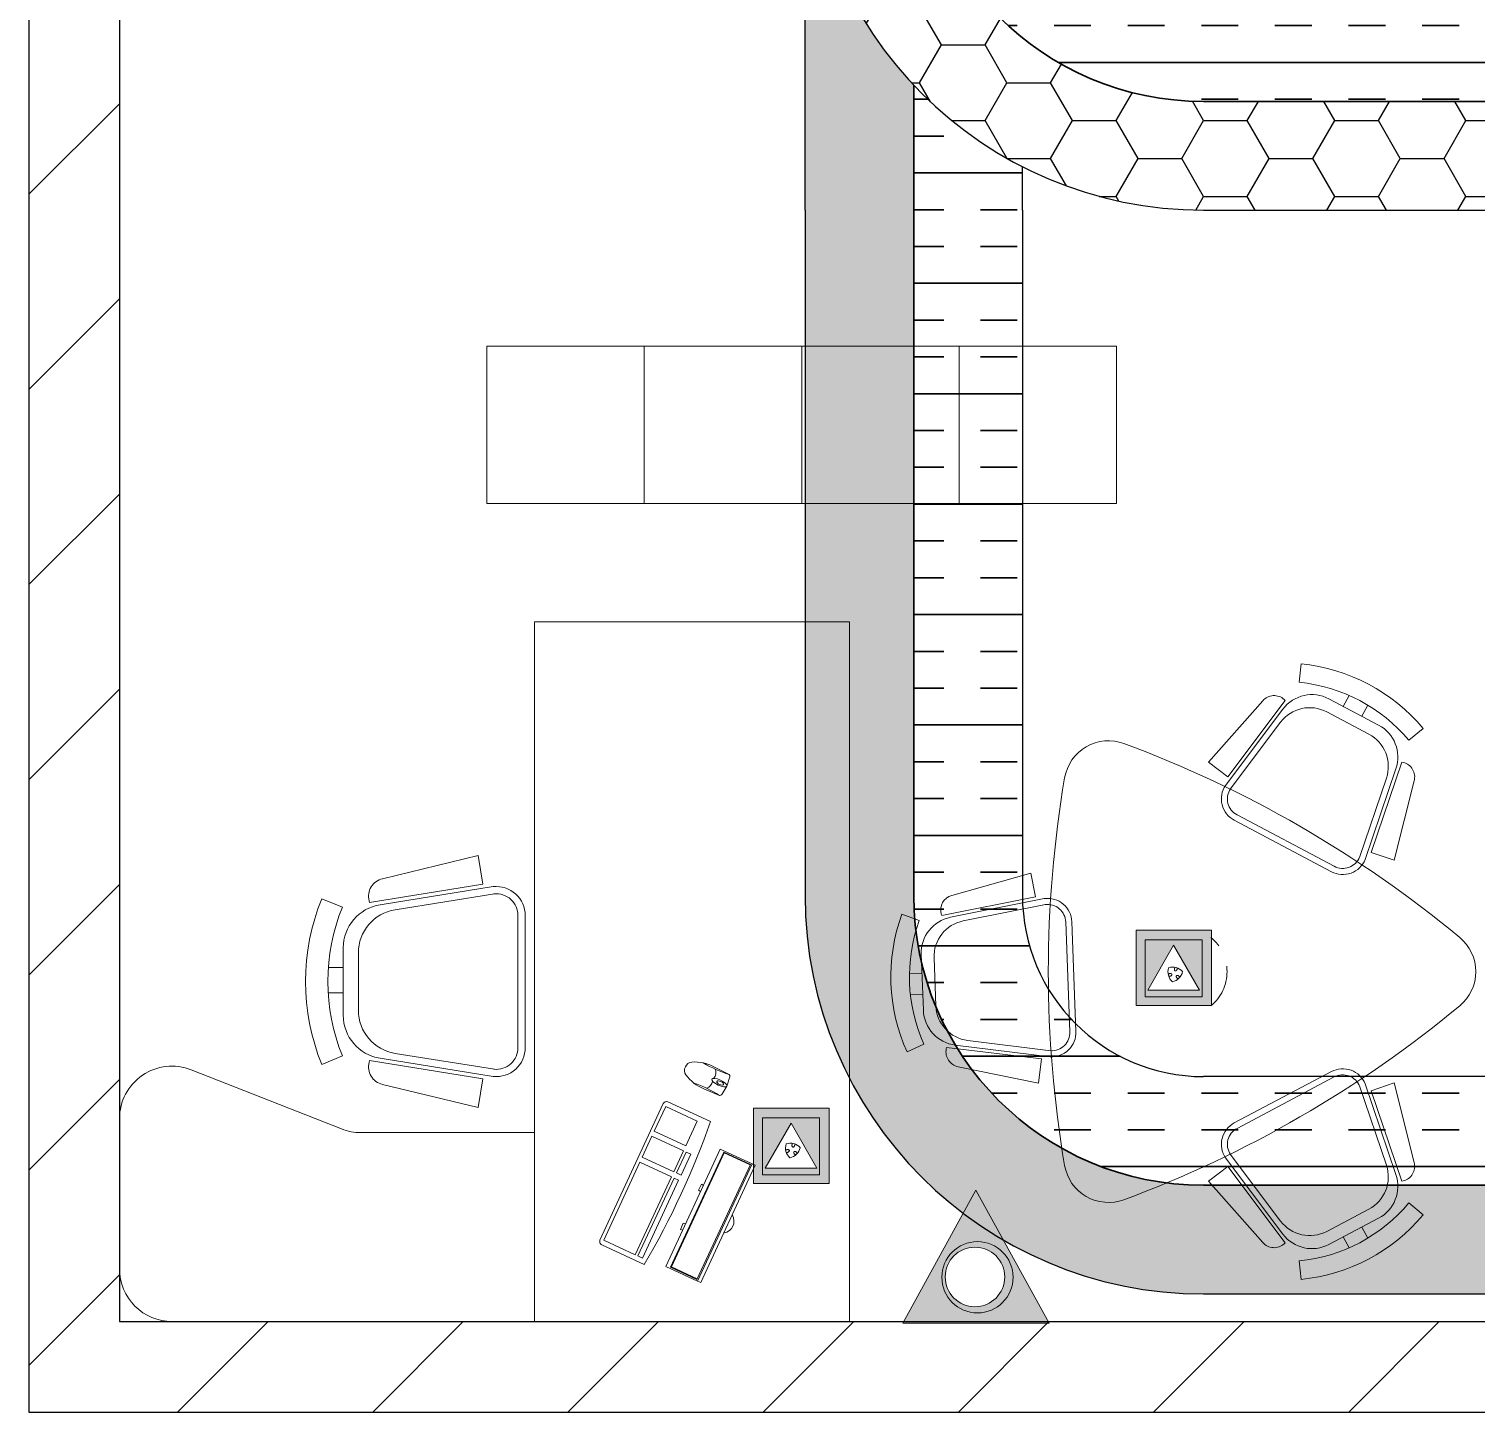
# Model space of a CAD drawing. Header units: millimetres. Extents: x 580 to 1830, y 656 to 1501.
# Drawn here: x 579.9 to 779.6, y 1002.5 to 1193.4 of the extents above; entities that cross this region are included whole.
import ezdxf

# ---------------------------------------------------------------- set-up
doc = ezdxf.new("R2010")
doc.units = ezdxf.units.MM
doc.linetypes.add('DASHED2', pattern=[9.524999999999999, 6.35, -3.175])
for name, color, linetype, lineweight in [('1 T Bajante2', 106, 'Continuous', 13), ('1T Puntos voz y datos', 144, 'Continuous', 20), ('instalacion electrica', 160, 'Continuous', 30), ('mobiliario', 253, 'Continuous', 15), ('Planta1', 250, 'Continuous', 15)]:
    doc.layers.add(name, color=color, linetype=linetype, lineweight=lineweight)
doc.layers.add('bandeja', color=250, linetype='Continuous')
doc.layers.add('tabiques', color=70, linetype='Continuous')
doc.layers.add('cableado telecomunicaciones', color=7, linetype='Continuous', true_color=0xe679fc)
doc.layers.add('separador', color=1, linetype='Continuous', lineweight=30, true_color=0xff0000)
pattern_1 = [(0, (0, 0), (9.04875, 5.224298225499999), [6.0325, -12.065]), (120, (0, 0), (-9.048749980228962, 5.224298259744442), [6.032499999999999, -12.065]), (59.99999999999999, (0, 0), (1.977103729622343e-08, 10.44859648524444), [-12.065, 6.0325])]
pattern_2 = [(0, (0, 0), (0, 15.24), []), (0, (0, 5.08), (0, 15.24), [5.08, -5.08]), (0, (0, 10.16), (0, 15.24), [5.08, -5.08])]

# ---------------------------------------------------------------- blocks, each defined once
blk = doc.blocks.new('A$C12FE1F78')
for p, q in [((1126.99469563298, 3685.283246665669), (1092.893728741736, 3725.945168668099)), ((2449.580069797026, 3685.283246665669), (2483.681036688271, 3725.945168668099)), ((1242.886875641212, 3700.557836653687), (1470.112397066638, 3642.901868837158)), ((2333.687889788795, 3700.557836653687), (2106.462368363369, 3642.901868837158)), ((1189.145435985964, 3665.029153030526), (1190.203544930293, 3669.199221901123)), ((1447.815228289925, 3577.219122140261), (1189.145435985964, 3665.029153030504)), ((1467.422399978852, 3560.524218105798), (1208.752607674833, 3648.334248996165)), ((1447.815228289925, 3577.219122140261), (1470.112397066638, 3642.901868837158)), ((2128.759537140082, 3577.219122140261), (2106.462368363369, 3642.901868837158)), ((2109.152365451155, 3560.524218105798), (2367.822157755174, 3648.334248996165)), ((2128.759537140082, 3577.219122140261), (2387.429329444072, 3665.029153030504)), ((2387.429329444043, 3665.029153030526), (2386.371220499714, 3669.199221901123)), ((1461.848107784666, 3544.103531431552), (1235.091812210856, 3621.079962044343)), ((2114.72665764534, 3544.103531431552), (2341.48295321918, 3621.079962044343)), ((1083.332584270625, 3598.455316271298), (1008.486705028248, 3456.942959080414)), ((1026.528600171412, 3567.895377311695), (1058.2858222918, 3551.098983985488)), ((1109.671788806561, 3571.201029319491), (1045.838796755299, 3450.510922353365)), ((2466.902976623474, 3571.201029319491), (2530.735968674708, 3450.510922353365)), ((2493.24218115941, 3598.455316271298), (2568.088060401758, 3456.942959080414)), ((2550.046165258595, 3567.895377311695), (2518.288943138206, 3551.098983985488)), ((998.7169033077371, 3514.285848864442), (1030.050303144351, 3497.71361512474)), ((2577.85786212227, 3514.285848864442), (2546.524462285655, 3497.71361512474)), ((1487.241542721371, 3471.962826791234), (1340.371908491739, 3194.273949995535)), ((1502.570587761205, 3463.855295571149), (1355.700953531574, 3186.166418775421)), ((2074.00417766883, 3463.855295571149), (2220.873811898433, 3186.166418775421)), ((2089.333222708636, 3471.962826791234), (2236.202856938267, 3194.273949995535)), ((961.2907733605534, 3371.984066083911), (908.4877350381284, 3377.285668462056)), ((2615.283992069482, 3371.984066083911), (2668.087030391878, 3377.285668462056)), ((1013.012233657326, 3332.011158006382), (1010.160878227412, 3328.789537119999)), ((1231.179403844406, 3167.622141256245), (1013.012233657326, 3332.011158006382)), ((1256.014405070891, 3160.811582069458), (1037.847234883782, 3325.200598819596)), ((1266.450028468214, 3174.661110892775), (1075.199326610746, 3318.768562092533)), ((2310.124736961792, 3174.661110892775), (2501.375438819261, 3318.768562092533)), ((2320.560360359115, 3160.811582069458), (2538.727530546224, 3325.200598819596)), ((2345.395361585601, 3167.622141256245), (2563.562531772681, 3332.011158006382)), ((2563.562531772681, 3332.011158006382), (2566.413887202594, 3328.789537119999)), ((1013.891971198289, 3267.593336263737), (1189.436910255259, 3112.224025962729)), ((2562.682794231718, 3267.593336263737), (2387.137855174748, 3112.224025962729)), ((1231.179403844406, 3167.622141256245), (1189.436910255259, 3112.224025962729)), ((2345.395361585601, 3167.622141256245), (2387.137855174748, 3112.224025962729)), ((-0.0001621752744540572, 2399.820248035438), (-0.0001621752453502268, 2849.820248035438)), ((-0.0001621752453502268, 2849.820248035438), (449.9998378247255, 2849.820248035438)), ((449.9998378247255, 2849.820248035438), (449.9998378247255, 2399.820248035438)), ((1645.706842110521, 2722.022549637826), (1959.627280878776, 2733.674153748318)), ((1646.350036631862, 2704.693441607546), (1960.270475400117, 2716.345045717979)), ((2014.21663231522, 2662.133239273491), (1985.04126963031, 2424.451547373435)), ((2031.4284878053, 2660.020488718728), (1998.147008290078, 2388.88766868988)), ((1574.908568167099, 2617.921104057816), (1506.877056548867, 2604.389645302457)), ((1574.908568167099, 2617.921104057816), (1628.197746860998, 2350.001477285798)), ((1579.563193330221, 2643.248864854017), (1632.852372024063, 2375.329238081897)), ((1596.571071234794, 2646.63172954286), (1643.285674618353, 2411.766801801481)), ((2037.94787114879, 2635.107467160196), (2004.666391633567, 2363.974647131341)), ((2037.94787114879, 2635.107467160196), (2106.795293109346, 2626.656464941436)), ((2060.013992948661, 2396.945433061817), (2106.795293109346, 2626.656464941436)), ((1570.55828445268, 2378.778587451612), (1506.877056548867, 2604.389645302457)), ((449.9998378247255, 2399.820248035438), (-0.0001621752744540572, 2399.820248035438)), ((-0.0001621752744540572, 1949.820248035438), (-0.0001621752453502268, 2399.820248035438)), ((-0.0001621752453502268, 2399.820248035438), (449.9998378247255, 2399.820248035438)), ((449.9998378247255, 2399.820248035438), (449.9998378247255, 1949.820248035438)), ((2004.666391633567, 2363.974647131341), (2008.882074877474, 2363.116111337025)), ((1628.197746860969, 2350.001477285819), (1624.057306811359, 2348.832792076275)), ((1749.192109173862, 2328.089341752544), (1885.629303817608, 2333.153402519645)), ((1641.732557418814, 2286.050310458537), (1623.568783443625, 2236.187045835897)), ((1738.758806579543, 2291.651778033047), (1898.735042477463, 2297.589523836003)), ((1793.62648210625, 2257.738054246751), (1792.293974358501, 2293.638812019752)), ((1853.959544058336, 2260.457182464103), (1852.644819556066, 2295.87881957939)), ((1995.909567923663, 2299.19609455474), (2017.71976474463, 2250.816520781475)), ((788.2873827150033, 1186.000050131523), (788.2873827150033, 2086.000050131523)), ((788.2873827150033, 2086.000050131523), (2788.287382715003, 2086.000050131508)), ((2788.287382715003, 2086.000050131508), (2788.287382715003, 1186.000050131523)), ((449.9998378247255, 1949.820248035438), (-0.0001621752744540572, 1949.820248035438)), ((-0.0001621753035578877, 1499.820248035438), (-0.0001621752744540572, 1949.820248035438)), ((-0.0001621752744540572, 1949.820248035438), (449.9998378246964, 1949.820248035438)), ((449.9998378246964, 1949.820248035438), (449.9998378246964, 1499.820248035438)), ((2337.406511588837, 1807.951229626473), (2295.348043479957, 1717.225900967183)), ((2339.209716908197, 1803.031322199764), (2304.283518683602, 1727.691183692034)), ((2340.718286089221, 1802.331979362119), (2306.49143070227, 1728.500410035427)), ((2341.507683376578, 1816.797965493446), (2337.406511588837, 1807.951229626473)), ((2673.090227628185, 1652.334897623616), (2337.406511588837, 1807.951229626473)), ((2668.170320201491, 1650.53169230427), (2339.209716908197, 1803.031322199764)), ((2677.191399415897, 1661.181633490589), (2341.507683376578, 1816.797965493446)), ((2295.348043479957, 1717.225900967183), (2631.031759519305, 1561.609568964326)), ((2304.283518683602, 1727.691183692034), (2633.244121976895, 1575.191553796525)), ((2306.49143070227, 1728.500410035427), (2632.434895633487, 1577.399465815222)), ((2413.054699788481, 1655.260178597266), (2395.492482522997, 1663.401675196917)), ((2677.191399415897, 1661.181633490589), (2673.090227628185, 1652.334897623616)), ((2631.031759519305, 1561.609568964326), (2673.090227628185, 1652.334897623616)), ((2632.434895633487, 1577.399465815222), (2666.661751020438, 1651.231035141915)), ((2633.244121976895, 1575.191553796525), (2668.170320201491, 1650.53169230427)), ((2525.240559993748, 1603.253032484528), (2507.678196093562, 1611.394597061124)), ((449.9998378246964, 1499.820248035438), (-0.0001621753035578877, 1499.820248035438)), ((-0.0001621753035578877, 1049.820248035438), (-0.0001621752744540572, 1499.820248035438)), ((-0.0001621752744540572, 1499.820248035438), (449.9998378246964, 1499.820248035438)), ((449.9998378246964, 1499.820248035438), (449.9998378246964, 1049.820248035438)), ((2788.287382715003, 1186.000050131523), (788.2873827150033, 1186.000050131523)), ((2005.159429868887, 1159.708508760683), (1628.195513124956, 1159.708508760683)), ((2248.380281244696, 689.6142146072962), (2248.380281244696, 1186.000050131523)), ((2788.287382715003, 1186.000050131523), (2788.287382715003, 150.0000501315226)), ((2005.159429868916, 1138.899260205842), (1628.195513124985, 1138.89926020577)), ((449.9998378246964, 1049.820248035438), (-0.0001621753035578877, 1049.820248035438)), ((1538.662586669408, 1038.023897842955), (1456.478675478313, 1024.825339282994)), ((1538.662586669408, 1038.023897842955), (1590.640747953934, 714.3697221642942)), ((1545.371608275163, 1068.189124056007), (1597.349769559689, 744.5349483773607)), ((1565.917586072872, 1071.488763696078), (1611.482919383154, 787.7655609586363)), ((2067.437356920971, 1071.488763696078), (2021.872023610806, 787.7655609586946)), ((2087.983334718767, 1068.189124056124), (2036.0051734343, 744.5349483773316)), ((2094.69235632458, 1038.023897842984), (2042.714195040055, 714.3697221643233)), ((2094.69235632458, 1038.023897842984), (2176.876267515589, 1024.825339283096)), ((1522.801829517033, 751.4439707453275), (1456.478675478313, 1024.825339282994)), ((2110.553113476984, 751.443970745444), (2176.876267515589, 1024.825339283096)), ((1590.640747953934, 714.3697221642942), (1585.623621675273, 713.1525520228315)), ((2042.714195040055, 714.3697221643233), (2047.731321318803, 713.1525520228606)), ((1898.596156824176, 682.7079074691283), (1734.758786169783, 682.707907469201)), ((1604.024938223884, 637.0787062969903), (1580.024040642573, 578.092414580693)), ((1912.7293066477, 639.4772948878817), (1720.625636346289, 639.4772948878381)), ((1775.971987874771, 596.9420617031283), (1775.971987874771, 639.4772948878526)), ((1848.44286958524, 596.3667210199055), (1848.442869585211, 639.4772948878672)), ((2029.330004770163, 637.0787062969903), (2053.330902351503, 578.0924145807658)), ((2068.895806633431, 204.9113683434989), (2237.968056971033, 634.7028963953053)), ((2638.287382715003, 5.013152258470654e-05), (2208.483582359768, 5.013152258470654e-05))]:
    blk.add_line(p, q)
at = {"ltscale": 600}
for p, q in [((2082.392680804973, 1742.831359137286), (2060.175913217245, 1699.046607195763)), ((2115.58496630122, 1736.145282537764), (2089.034359342186, 1744.738866132931)), ((2115.58496630122, 1736.145282537764), (2139.300646106392, 1721.436409695816)), ((2142.1368910702, 1715.135124808221), (2123.079251062329, 1669.885863798147)), ((2216.923670476826, 1689.003081518371), (2160.572020537482, 1567.445588078437)), ((2215.248205551557, 1651.195916981465), (2173.483883851412, 1561.105098583852)), ((2285.794311218255, 1618.509230663054), (2215.248205551557, 1651.195916981465)), ((2244.023467190244, 1528.404342795897), (2285.794311218255, 1618.509230663054)), ((2304.136564007727, 1619.504479895651), (2310.183649600396, 1632.54879302677)), ((2363.68259349218, 1591.914546066255), (2304.136564007727, 1619.504479895651)), ((2310.183649600396, 1632.54879302677), (2369.724173767114, 1604.94698354468)), ((2258.741367796523, 1521.581415147957), (2300.513572691241, 1611.689238573323)), ((2360.059602175665, 1584.099304743926), (2300.513572691241, 1611.689238573323)), ((2360.059602175665, 1584.099304743926), (2318.281891963241, 1493.979605665867)), ((2332.999792569462, 1487.156678017942), (2374.778863648651, 1577.279312654224)), ((2369.724173767114, 1604.94698354468), (2363.68259349218, 1591.914546066255)), ((2597.453023819136, 1474.105929007754), (2374.778863648651, 1577.279312654224)), ((2378.401854965137, 1585.094553976538), (2384.442074373364, 1598.124055896755)), ((2601.076015135623, 1481.921170330068), (2378.401854965137, 1585.094553976538)), ((2384.442074373364, 1598.124055896755), (2607.095647243405, 1494.906262891542)), ((2165.438706592511, 1554.167208401617), (2555.55761982745, 1373.315795533432)), ((2173.483883851412, 1561.105098583852), (2244.023467190244, 1528.404342795897)), ((2318.281891963241, 1493.979605665867), (2258.741367796523, 1521.581415147957)), ((2568.835999504285, 1378.182481588476), (2625.187649443571, 1499.73997502838)), ((2607.095647243405, 1494.906262891542), (2601.076015135623, 1481.921170330068)), ((2555.653365439503, 1383.938885012729), (2332.999792569462, 1487.156678017942)), ((2597.453023819136, 1474.105929007754), (2555.653365439503, 1383.938885012729))]:
    blk.add_line(p, q, dxfattribs=at)
for centre, radius, start, end in [((1788.287382715003, 3749.387243627454), 127.115846027371, 39.64648099556264, 140.3535190044373), ((4236.17942335867, 1720.967671481398), 3306.213422905402, 140.3535190044373, 159.646480995939), ((-659.6046579286631, 1720.967671481383), 3306.213422905431, 20.35351900406098, 39.64648099556264), ((1429.135770646419, 3325.010857173322), 523.2657382994096, 129.9847515169077, 174.2665258662343), ((2147.438994783617, 3325.010857173322), 523.2657382994096, 5.733474133765643, 50.01524848309227), ((1429.135770646419, 3325.010857173322), 470.1972180274892, 129.9847515169077, 174.2665258662343), ((1232.224517661991, 3658.536863921981), 43.35260115607123, 75.76230944809332, 165.7623094484974), ((2344.350247768016, 3658.536863921981), 43.35260115607123, 14.23769055150261, 104.2376905519067), ((2147.438994783617, 3325.010857173322), 470.1972180274892, 5.733474133765643, 50.01524848309227), ((1175.306854509894, 3549.810128950696), 104.0462427745664, 71.24931115530215, 152.1256386915578), ((2401.267910920113, 3549.810128950696), 104.0462427745664, 27.87436130844221, 108.7506888446979), ((1201.646059045888, 3522.555841998896), 104.0462427745665, 71.24931115530215, 152.1256386915578), ((2374.928706384118, 3522.555841998896), 104.0462427745665, 27.87436130844221, 108.7506888446979), ((1441.254407601693, 3496.285420451561), 69.36416184971071, 332.1256386915578, 67.83623182888208), ((2135.320357828314, 3496.285420451561), 69.36416184971071, 112.1637681711179, 207.8743613084422), ((1441.254407601693, 3496.285420451561), 52.02312138728297, 332.1256386915578, 67.83623182888208), ((2135.320357828314, 3496.285420451561), 52.02312138728297, 112.1637681711179, 207.8743613084422), ((1100.460975267546, 3408.297771759819), 104.0462427745664, 152.1256386915578, 233.0019662259862), ((1137.813066994539, 3401.86573503277), 104.0462427745665, 152.1256386915578, 233.0019662259862), ((2438.761698435497, 3401.86573503277), 104.0462427745665, 306.9980337740138, 27.87436130844221), ((2476.113790162461, 3408.297771759819), 104.0462427745664, 306.9980337740138, 27.87436130844221), ((1042.624525140942, 3300.056983177303), 43.35260115606261, 138.4889679322279, 228.4889679331286), ((2533.950240289065, 3300.056983177303), 43.35260115606261, 311.5110320668715, 41.51103206777206), ((1294.384773372061, 3218.596543655905), 69.36416184971071, 236.4150455527637, 332.1256386915578), ((1294.384773372061, 3218.596543655905), 52.02312138728297, 236.4150455527637, 332.1256386915578), ((2282.189992057945, 3218.596543655905), 69.36416184971071, 207.8743613084422, 303.5849544472363), ((2282.189992057945, 3218.596543655905), 52.02312138728297, 207.8743613084422, 303.5849544472363), ((1255.570524024806, 2826.694578327515), 127.115846027371, 159.646480995939, 260.3535190037181), ((2321.00424140523, 2826.694578327508), 127.115846027371, 279.6464809962819, 20.35351900406098), ((1962.200058964139, 2664.357721626904), 69.36416184971071, 356.4150455521708, 92.12563869206004), ((1788.287382715003, 5960.841057319682), 3306.213422905407, 260.3535190037181, 279.6464809962819), ((1648.279620195914, 2652.706117516478), 69.36416184971071, 92.12563869206004, 187.8362318287944), ((1648.279620195914, 2652.706117516478), 52.02312138728297, 92.12563869206004, 187.8362318287944), ((1962.200058964139, 2664.357721626904), 52.02312138728297, 356.4150455521708, 92.12563869206004), ((1745.332942045701, 2432.063989934635), 104.0462427745665, 191.2493111549988, 272.1256386920601), ((1881.770136689505, 2437.128050701656), 104.0462427745665, 272.1256386920601, 353.0019662262125), ((1612.280693319684, 2390.555200943221), 43.35260115607123, 195.7623094476493, 285.7623094476493), ((1734.899639451411, 2395.62642621508), 104.0462427745664, 191.2493111549988, 272.1256386920601), ((1894.875875349302, 2401.564172018065), 104.0462427745664, 272.1256386920601, 353.0019662262125), ((2017.533373050712, 2405.596731234975), 43.35260115606261, 258.488967931896, 348.4889679331214), ((1802.667061494634, 2727.848351693065), 470.1972180274892, 249.984751515775, 294.2665258671122), ((1802.667061494634, 2727.848351693065), 523.2657382994096, 249.984751515775, 294.2665258671122), ((1628.195513125043, 1076.471514540972), 83.23699421965286, 90, 185.7105931388271), ((2005.159429868916, 1076.471514541059), 83.23699421965286, 354.2894068628323, 90), ((1628.195513125043, 1076.471514540972), 62.42774566473956, 90, 185.7105931388271), ((2005.159429868916, 1076.471514541059), 62.42774566473956, 354.2894068628323, 90), ((1734.758786169754, 807.5633987986366), 124.8554913294798, 189.123672464503, 270), ((1898.596156824206, 807.5633987986512), 124.8554913294798, 270, 350.8763275363201), ((1573.358434957394, 763.7091574631631), 52.02312138727513, 193.6366707573326, 283.6366707577376), ((1720.625636346289, 764.3327862173173), 124.8554913294797, 189.123672464503, 270), ((1912.729306647729, 764.3327862173319), 124.8554913294797, 270, 350.8763275363201), ((2059.996508036653, 763.7091574632068), 52.02312138728548, 256.3633292422624, 346.363329243576), ((2098.380281244696, 689.6142146072525), 150.0000000000006, 338.5262169807773, 0), ((1816.67747149698, 1159.708508760668), 564.2366616329871, 247.8591128255767, 292.1408871744233), ((1816.67747149698, 1159.708508760668), 627.9188859592915, 247.8591128255767, 292.1408871744233), ((2208.483582359768, 150.0000501315226), 150.0000000000036, 158.5262169807774, 270), ((2638.287382715003, 150.0000501315226), 150, 270, 0)]:
    blk.add_arc(centre, radius, start, end)
at = {"linetype": 'DASHED2', "ltscale": 20}
blk.add_arc((1788.287382715003, 3038.417625445523), 127.115846027371, 39.64648099556264, 140.3535190044373, dxfattribs=at)
at = {"ltscale": 600}
for centre, radius, start, end in [((1759.513678367424, 1841.682313014338), 337.5326428753579, 329.1127445075049, 342.981040597943), ((2087.12968608673, 1738.854216215805), 6.185215021094177, 72.06488899669247, 139.9835118721975), ((2172.885509734973, 1641.856768274578), 126.3888081398821, 153.0963626960574, 182.7032289074464), ((2075.424450985331, 1673.361381427778), 31.27418051623449, 55.4192991957899, 104.6427829004555), ((2426.097672584991, 1532.667156199983), 337.532642875484, 147.2759466991522, 161.1442427902698), ((2136.04058627112, 1716.180090191927), 6.185215021041394, 350.2734754250275, 58.19209830160732), ((2006.599752492039, 1718.943556730563), 126.3888081399536, 307.5537583892839, 337.1606246012599), ((2093.496007975918, 1664.983765004625), 31.27418051628599, 25.61420439655647, 74.83768810317235), ((1464.457827623992, -469.1285618574911), 2285.549613287888, 59.47888342773163, 70.77810386915989), ((2068.331530668278, 1637.739942641521), 21.7724161392026, 184.8584929510372, 249.034294125013), ((2071.022546042397, 1636.492441133814), 21.77241613923352, 241.2226931728486, 305.398494346324), ((2169.644553403399, 1563.239741267542), 9.999999999993399, 155.1284936489716, 245.1284936484181), ((2559.763466638338, 1382.388328399371), 10.00000000001014, 245.1284936484181, 335.1284936489716)]:
    blk.add_arc(centre, radius, start, end, dxfattribs=at)
at = {"ltscale": 600, "extrusion": (0, 0, -0.9999999999999999)}
blk.add_ellipse((2105.601382053428, 1714.609453897137), major_axis=(9.983584247842032, 21.53582864057372), ratio=0.3335436652809993, dxfattribs=at)
at = {"extrusion": (0, 0, -1)}
for major_axis, ratio, start_param, end_param in [((82.57672882120055, 178.1282390627784), 0.3853191035491445, -0.4034496049537573, 0.4034496049539691), ((82.57672872141922, 178.1282389556053), 0.3853191037869159, -1.238166019620446, -1.201755204276573)]:
    blk.add_ellipse((2433.402718360827, 1575.163088954709), major_axis=major_axis, ratio=ratio, start_param=start_param, end_param=end_param, dxfattribs=at)
at = {"ltscale": 600, "extrusion": (0, 0, -1)}
blk.add_ellipse((2106.556160213542, 1716.836234493385), major_axis=(4.432018481182887, 9.560413191754376), ratio=0.4319365740849146, dxfattribs=at)
at = {"extrusion": (0, 0, -0.9999999999999998)}
blk.add_ellipse((2433.402718360827, 1575.163088954709), major_axis=(82.5767288277947, 178.1282391189464), ratio=0.3853191034575609, start_param=1.201755204780544, end_param=1.238166020083734, dxfattribs=at)
for points in [[(2413.054699788481, 1655.260178597266), (2414.288594832178, 1657.174479644556), (2415.530037807097, 1659.066068388012), (2416.777909742406, 1660.933416463275)], [(2509.601975706435, 1617.902015246262), (2508.983220588969, 1615.743020366237), (2508.341797181405, 1613.573267922664), (2507.678196093562, 1611.394597061124)]]:
    blk.add_open_spline(points, degree=3)
blk = doc.blocks.new('Datos de Piso')
at = {"layer": '1T Puntos voz y datos', "linetype": 'Continuous'}
h = blk.add_hatch(color=256, dxfattribs=at)
h.paths.add_polyline_path([(-0.1740166314762064, 0.3577994888041758), (-0.1740166314762064, -0.0009159045287105982), (0.1851075248569032, -0.0009159045287105982), (0.1851075248569032, 0.3577994888041758)])
h.paths.add_polyline_path([(0.004020861988404914, 0.2857965666275238), (0.1271592885993107, 0.07251455537333507), (-0.1191175646225008, 0.07251455537333507)], flags=16)
for p, q in [((-0.13143140728359, 0.0404476894570962), (-0.13143140728359, 0.3113522280010721)), ((0.1394731312603998, 0.3113522280010721), (0.1394731312603998, 0.0404476894570962)), ((0.1394731312603998, 0.0404476894570962), (-0.13143140728359, 0.0404476894570962))]:
    blk.add_line(p, q, dxfattribs=at)
for points in [[(-0.1740166314762064, 0.3577994888041758), (0.1851075248569032, 0.3577994888041758), (0.1851075248569032, -0.0009159045287105982), (-0.1740166314762064, -0.0009159045287105982)], [(0.004020861988404931, 0.2857965666275238), (0.1271592885993106, 0.07251455537333505), (-0.1191175646225008, 0.07251455537333505)]]:
    blk.add_lwpolyline(points, close=True, dxfattribs=at)
blk.add_lwpolyline([(-0.13143140728359, 0.3113522280010721), (0.1394731312603998, 0.3113522280010721)], dxfattribs=at)
blk = doc.blocks.new('puntosAccesoVozDatos')
at = {"layer": '1T Puntos voz y datos', "linetype": 'Continuous'}
blk.add_blockref('Datos de Piso', (0.1740166314762064, 0.0009159045287105982), dxfattribs=at)
blk = doc.blocks.new('canaletaBaixantePequena')
at = {"layer": '1 T Bajante2', "linetype": 'Continuous', "lineweight": 9}
h = blk.add_hatch(color=106, dxfattribs=at)
h.set_gradient(color1=(0, 127, 31), color2=(0, 127, 31), tint=0.4099999964237213, name='SPHERICAL')
h.paths.add_polyline_path([(0.2023405221463008, 0.367326541527774), (0, 0), (0.4046810442927153, 0)])
h.paths.add_polyline_path([(0.2816949295456226, 0.12767896380808, -1), (0.1173355771830273, 0.12767896380808, -1)], flags=16)
blk.add_lwpolyline([(0.2023405221463008, 0.367326541527774), (0.2023405221463008, 0.367326541527774), (0.4046810442927153, 0), (0, 0)], close=True, dxfattribs=at)
at = {"layer": '1 T Bajante2', "linetype": 'Continuous'}
blk.add_circle((0.2064719600174385, 0.1267906877584153), 0.09830227241182002, dxfattribs=at)
at = {"layer": '1 T Bajante2', "linetype": 'Continuous', "lineweight": 9}
blk.add_circle((0.199515253364325, 0.12767896380808), 0.08217967618130026, dxfattribs=at)

msp = doc.modelspace()

# ---------------------------------------------------------------- hatches: boundary and pattern name
at = {"layer": 'cableado telecomunicaciones'}
h = msp.add_hatch(dxfattribs=at)
h.set_pattern_fill('HONEY', color=256, scale=1.9)
h.set_pattern_definition(pattern_1)
edge = h.paths.add_edge_path()
edge.add_line((1079.550095751939, 1168.346099019289), (1079.550095751939, 1183.346099019289))
edge.add_line((1079.550095751939, 1183.346099019289), (741.994898972087, 1183.346099019289))
edge.add_arc((741.994898972087, 1223.346099019288), 39.99999999999955, 179.9999999999993, 270, ccw=False)
edge.add_line((701.9948989720874, 1223.346099019289), (701.994898972087, 1422.071663936012))
edge.add_arc((741.9948989720784, 1422.071663936012), 39.99999999999147, 90.00000000000023, 180, ccw=False)
edge.add_line((741.9948989720783, 1462.071663936003), (875.8949781310075, 1462.071663936003))
edge.add_line((875.8949781310075, 1462.071663936003), (875.8949781310075, 1477.071663936003))
edge.add_line((875.8949781310075, 1477.071663936003), (741.9948989720843, 1477.071663936011))
edge.add_arc((741.9948989720813, 1422.071663936017), 54.99999999999409, 89.9999999999968, 180.0000000000005)
edge.add_line((686.9948989720872, 1422.071663936016), (686.994898972087, 1243.734500323702))
edge.add_line((686.994898972087, 1243.734500323702), (686.994898972087, 1223.346099019289))
edge.add_arc((741.9948989720871, 1223.346099019289), 55.00000000000011, 180, 269.9999999999999)
edge.add_line((741.994898972087, 1168.346099019289), (1079.550095751939, 1168.346099019289))
h = msp.add_hatch(dxfattribs=at)
h.set_pattern_fill('HONEY', color=256, scale=1.9)
h.set_pattern_definition(pattern_1)
edge = h.paths.add_edge_path()
edge.add_line((1217.473188966908, 1018.759654360875), (1217.473188966908, 1033.759654360876))
edge.add_line((1217.473188966908, 1033.759654360876), (741.994898972087, 1033.759654360875))
edge.add_arc((741.994898972087, 1073.759654360875), 40, 180, 270, ccw=False)
edge.add_line((701.994898972087, 1073.759654360875), (701.994898972087, 1185.596926842935))
edge.add_arc((741.9948989720856, 1223.346099019288), 54.99999999999857, 179.9999999999993, 223.3417582272229, ccw=False)
edge.add_line((686.994898972087, 1223.346099019289), (686.994898972087, 1168.346099019289))
edge.add_line((686.994898972087, 1168.346099019289), (686.994898972087, 1073.759654360876))
edge.add_arc((741.9948989720872, 1073.759654360876), 55.00000000000023, 180, 269.9999999999995)
edge.add_line((741.994898972087, 1018.759654360876), (1217.473188966908, 1018.759654360875))
at = {"layer": 'instalacion electrica'}
h = msp.add_hatch(dxfattribs=at)
h.set_pattern_fill('INSUL', color=256, scale=1.6)
h.set_pattern_definition(pattern_2)
edge = h.paths.add_edge_path()
edge.add_line((1079.550095751939, 1183.346099019289), (1079.550095751939, 1198.346099019289))
edge.add_line((1079.550095751939, 1198.346099019289), (741.9948989720724, 1198.346099019289))
edge.add_arc((741.9948989720724, 1223.346099019289), 25, 180, 270, ccw=False)
edge.add_line((716.9948989720724, 1223.346099019289), (716.9948989720724, 1422.071663936011))
edge.add_arc((741.9948989720712, 1422.071663936012), 24.99999999999875, 89.99999999999352, 180, ccw=False)
edge.add_line((741.9948989720733, 1447.071663936011), (875.8949781310075, 1447.071663936003))
edge.add_line((875.8949781310075, 1447.071663936003), (875.8949781310075, 1462.071663936003))
edge.add_line((875.8949781310075, 1462.071663936003), (741.9948989720783, 1462.071663936003))
edge.add_arc((741.9948989720783, 1422.071663936012), 39.99999999999136, 90, 180)
edge.add_line((701.994898972087, 1422.071663936012), (701.994898972087, 1223.346099019289))
edge.add_arc((741.994898972087, 1223.346099019289), 40, 180, 270)
edge.add_line((741.994898972087, 1183.346099019289), (1079.550095751939, 1183.346099019289))
h = msp.add_hatch(dxfattribs=at)
h.set_pattern_fill('INSUL', color=256, scale=1.6)
h.set_pattern_definition(pattern_2)
edge = h.paths.add_edge_path()
edge.add_line((1217.473188966908, 1033.759654360876), (1217.473188966908, 1048.759654360875))
edge.add_line((1217.473188966908, 1048.759654360875), (741.9948989720724, 1048.759654360875))
edge.add_arc((741.9948989720724, 1073.759654360875), 25, 179.9999999999995, 270, ccw=False)
edge.add_line((716.9948989720724, 1073.759654360876), (716.9948989720724, 1168.346099019289))
edge.add_line((716.9948989720724, 1168.346099019289), (716.9948989720724, 1174.356304163633))
edge.add_arc((741.9948989720849, 1223.346099019287), 54.99999999999701, 223.3417582272222, 242.96430821057152, ccw=False)
edge.add_line((701.994898972087, 1185.596926842935), (701.994898972087, 1073.759654360875))
edge.add_arc((741.9948989720866, 1073.759654360875), 39.99999999999966, 180, 270.0000000000008)
edge.add_line((741.994898972087, 1033.759654360876), (1217.473188966908, 1033.759654360876))
at = {"layer": 'tabiques'}
h = msp.add_hatch(dxfattribs=at)
h.set_pattern_fill('ANSI31', color=256, scale=6)
h.set_pattern_definition([(45, (-89664.29089127714, -49120.47594734011), (-13.47038418160373, 13.47038418160373), [])])
h.paths.add_polyline_path([(717.3838666324591, 1213.985333636272), (592.3838666324591, 1213.985333636272), (592.3838666324591, 1248.725634062699), (579.8838666324591, 1248.647825493914), (579.8838666324591, 1002.458692802858), (879.8834875770845, 1002.458692802858), (879.8834875770845, 1014.958692802858), (592.3838666324591, 1014.958692802858), (592.3838666324591, 1201.485333635806), (717.4028701520438, 1201.486413582374)])

# ---------------------------------------------------------------- linework, layer by layer
for p, q in [((579.8838666324591, 1501.485225657561), (579.8838666324591, 1002.458692802858)), ((579.8834875770845, 1002.458692802858), (579.8834875770845, 1002.458692802858)), ((579.8834875770845, 1002.458692802858), (1329.883866632445, 1002.458692802851)), ((579.8838666324591, 1002.458692802858), (1329.883866632459, 1002.458692802858))]:
    msp.add_line(p, q)
msp.add_lwpolyline([(592.3838666324591, 1201.485333635806), (592.3838666324591, 1014.958692802858), (1329.922851030919, 1014.958692802858)])
at = {"layer": '1T Puntos voz y datos', "color": 253}
for centre, radius, start, end in [((738.9036334896664, 1063.211223122002), 1.821668243575395, 162.4058186991668, 195.0006139706211), ((738.9036334896664, 1063.211223122002), 1.821668243579303, 195.0006139705078, 227.5953998769961), ((737.2037962812028, 1063.75025295189), 0.03841286666403947, 107.5954087312923, 162.4058272669618), ((737.7428626167093, 1062.050427561306), 1.821668243577042, 75.00060928847874, 107.5953998774624), ((737.7428626167093, 1062.050427561306), 1.821668243567909, 42.40581870062574, 75.0006092885475), ((737.3179696090083, 1063.636082405603), 1.821668243576666, 315.0006092848957, 347.5953998775815), ((739.0595949510025, 1063.253014647213), 0.03841286662596795, 347.5953998761455, 42.40581874244506), ((737.7010744085273, 1061.894465211204), 0.03841286666403947, 227.5953999124531, 282.4058184481328), ((737.3179696090083, 1063.636082405603), 1.821668243574863, 282.4058186947659, 315.0006092848957), ((686.1194353900355, 1038.911641970204), 1.821668243575395, 162.4058186991668, 195.0006139706211), ((684.4195981815719, 1039.450671800085), 0.03841286666403947, 107.5954087312923, 162.4058272669538), ((684.9586645170784, 1037.750846409501), 1.821668243577042, 75.00060928847874, 107.5953998774783), ((684.9586645170784, 1037.750846409501), 1.821668243567909, 42.40581870062574, 75.0006092885475), ((684.5337715093774, 1039.336501253805), 1.821668243576666, 315.0006092848957, 347.5953998775815), ((686.2753968513716, 1038.953433495415), 0.03841286662596795, 347.5953998761491, 42.40581874245121), ((686.1194353900355, 1038.911641970204), 1.821668243579303, 195.0006139705078, 227.5953998770017), ((684.9168763088965, 1037.594884059399), 0.03841286666403947, 227.5953999124531, 282.4058184481328), ((684.5337715093774, 1039.336501253805), 1.821668243574863, 282.4058186947659, 315.0006092848957)]:
    msp.add_arc(centre, radius, start, end, dxfattribs=at)
for points, knots in [([(737.161052603682, 1062.91543735806), (737.1768827070337, 1062.92498937287), (737.1934940924257, 1062.934256778295), (737.2284874930629, 1062.950732777368), (737.2468097061064, 1062.95790169324), (737.2926680792007, 1062.972521579017), (737.3207525918551, 1062.97867018322), (737.3764342838258, 1062.985456141527), (737.4041024195176, 1062.986127713346), (737.4566172498598, 1062.98187118824), (737.4814916352043, 1062.977008765891), (737.5223256100289, 1062.963451173418), (737.5390184271819, 1062.95567173064), (737.5683333831839, 1062.937085943675), (737.5808305390674, 1062.926338422105), (737.6001621214091, 1062.903451537037), (737.6073385435448, 1062.891561064847), (737.6172699135495, 1062.866253449291), (737.61998401038, 1062.852962870282), (737.6208125990233, 1062.82769037057), (737.6195670616435, 1062.815882998017), (737.6139135664271, 1062.79216340273), (737.6094748760224, 1062.780176484259), (737.5976007239369, 1062.756521890515), (737.5901287178276, 1062.744786464369), (737.5723922703182, 1062.722001025533), (737.5621493758663, 1062.710941405734), (737.5286926228873, 1062.68015189642), (737.5022203572735, 1062.66183223042), (737.4472079235129, 1062.633145089349), (737.419411460156, 1062.622061220864), (737.3619945250975, 1062.605501741113), (737.3323986484902, 1062.600010674541), (737.2840779705002, 1062.59598499674), (737.2650893639366, 1062.595700312013), (737.2466343753913, 1062.596055423186)], [1.091948548004872, 1.091948548004872, 1.091948548004872, 1.091948548004872, 1.294716359428906, 1.294716359428906, 1.497484170852939, 1.497484170852939, 1.789458596778258, 1.789458596778258, 2.081433022703576, 2.081433022703576, 2.373407448628895, 2.373407448628895, 2.612290556987511, 2.612290556987511, 2.851173665346128, 2.851173665346128, 3.070052155097438, 3.070052155097438, 3.288930644848748, 3.288930644848748, 3.472748694525665, 3.472748694525665, 3.656566744202582, 3.656566744202582, 3.840384793879499, 3.840384793879499, 4.024202843556416, 4.024202843556416, 4.375741639005564, 4.375741639005564, 4.682305248197504, 4.682305248197504, 4.988868857389444, 4.988868857389444, 5.191236759174343, 5.191236759174343, 5.191236759174343, 5.191236759174343]), ([(738.3579950740095, 1063.707439758677), (738.3583523098059, 1063.688954479607), (738.3580724256462, 1063.669934895166), (738.3548443590844, 1063.631391721712), (738.3518917158217, 1063.611939761809), (738.3416237217607, 1063.564915302864), (738.3329063128913, 1063.537519099358), (738.3109422791895, 1063.48590436043), (738.2976898095949, 1063.461607266116), (738.2677461355343, 1063.418256351528), (738.2510979616054, 1063.399145713091), (738.2189397546754, 1063.370561249802), (738.2038561510271, 1063.359994567465), (738.1731029093644, 1063.34389996434), (738.1575467047223, 1063.338450870651), (738.1280602896586, 1063.333152671781), (738.1141746276262, 1063.332882944007), (738.0872919046378, 1063.336935933083), (738.0744248771807, 1063.341230745777), (738.0521239560912, 1063.35314941682), (738.0425212402042, 1063.360131770096), (738.0248062157189, 1063.376887638238), (738.01664458499, 1063.386725116106), (738.0020961819537, 1063.408835730334), (737.9956690078398, 1063.421174390533), (737.9848044626997, 1063.447927324058), (737.9803479982365, 1063.462327740781), (737.9704118774971, 1063.506696893441), (737.9677827141422, 1063.538782380929), (737.9704451381112, 1063.60076811663), (737.9747444581153, 1063.630382494259), (737.9891119955137, 1063.688386758542), (737.9991545306548, 1063.716763072807), (738.0198285304214, 1063.76062284637), (738.0290762894874, 1063.777209804379), (738.0386113190616, 1063.793014737705)], [1.091948548004872, 1.091948548004872, 1.091948548004872, 1.091948548004872, 1.294716359431897, 1.294716359431897, 1.497484170858922, 1.497484170858922, 1.78945859678136, 1.78945859678136, 2.081433022703798, 2.081433022703798, 2.373407448626237, 2.373407448626237, 2.612290556973819, 2.612290556973819, 2.851173665321402, 2.851173665321402, 3.070052155088364, 3.070052155088364, 3.288930644855327, 3.288930644855327, 3.472748694555473, 3.472748694555473, 3.656566744255619, 3.656566744255619, 3.840384793955764, 3.840384793955764, 4.02420284365591, 4.02420284365591, 4.375741639006455, 4.375741639006455, 4.682305248227603, 4.682305248227603, 4.988868857448752, 4.988868857448752, 5.191236759174343, 5.191236759174343, 5.191236759174343, 5.191236759174343]), ([(738.6792200210912, 1062.508662927947), (738.6702864125691, 1062.524850077127), (738.66053388617, 1062.541181370922), (738.6384660362091, 1062.572946235639), (738.6261826653208, 1062.588315544199), (738.5937773351907, 1062.623905233995), (738.5725293239811, 1062.643271885863), (738.5276998262561, 1062.676988590691), (738.5040739971591, 1062.691403754317), (738.4564660774195, 1062.713973898077), (738.4324928417045, 1062.722199599593), (738.3903506014321, 1062.730874471199), (738.372004442077, 1062.732483294516), (738.3373240825895, 1062.731044271262), (738.3211275323993, 1062.727984878031), (738.2929426644405, 1062.717829445864), (738.2807826071803, 1062.711119947315), (738.2595283412229, 1062.694168142276), (738.2505327908439, 1062.684015020328), (738.2371794188512, 1062.662542403858), (738.2323546303232, 1062.651694047978), (738.2253914001776, 1062.628325380174), (738.2232422275702, 1062.615725013355), (738.2216988100117, 1062.589302425375), (738.22230233968, 1062.575403257972), (738.2262704426685, 1062.546802349745), (738.2296115522186, 1062.532103061865), (738.2431921184761, 1062.488710476966), (738.2569585588935, 1062.459609340825), (738.2902582669194, 1062.407260039239), (738.3087892758194, 1062.383763290003), (738.3502349759365, 1062.340714773796), (738.3731206394732, 1062.321161919092), (738.4129553232342, 1062.293516088073), (738.429257803713, 1062.283775587319), (738.4454180378962, 1062.274855972035)], [1.091948548004872, 1.091948548004872, 1.091948548004872, 1.091948548004872, 1.294716359431897, 1.294716359431897, 1.497484170858922, 1.497484170858922, 1.78945859678136, 1.78945859678136, 2.081433022703798, 2.081433022703798, 2.373407448626237, 2.373407448626237, 2.612290556973819, 2.612290556973819, 2.851173665321402, 2.851173665321402, 3.070052155088364, 3.070052155088364, 3.288930644855327, 3.288930644855327, 3.472748694555473, 3.472748694555473, 3.656566744255619, 3.656566744255619, 3.840384793955764, 3.840384793955764, 4.02420284365591, 4.02420284365591, 4.375741639006455, 4.375741639006455, 4.682305248227603, 4.682305248227603, 4.988868857448752, 4.988868857448752, 5.191236759174343, 5.191236759174343, 5.191236759174343, 5.191236759174343]), ([(684.3768545040366, 1038.615856206256), (684.3926846074028, 1038.625408221065), (684.4092959927948, 1038.63467562649), (684.444289393432, 1038.651151625563), (684.4626116064755, 1038.658320541443), (684.5084699795698, 1038.672940427212), (684.5365544922242, 1038.67908903143), (684.5922361841949, 1038.685874989729), (684.6199043199013, 1038.686546561548), (684.672419150229, 1038.682290036435), (684.6972935355734, 1038.677427614086), (684.738127510398, 1038.663870021614), (684.7548203275655, 1038.656090578836), (684.784135283553, 1038.63750479187), (684.7966324394511, 1038.626757270307), (684.8159640217782, 1038.603870385239), (684.8231404439139, 1038.59197991305), (684.8330718139187, 1038.566672297486), (684.8357859107491, 1038.553381718477), (684.8366144993925, 1038.528109218765), (684.8353689620126, 1038.516301846212), (684.8297154667962, 1038.492582250925), (684.8252767763915, 1038.480595332461), (684.813402624306, 1038.45694073871), (684.8059306181967, 1038.445205312564), (684.7881941706873, 1038.422419873728), (684.7779512762354, 1038.411360253929), (684.7444945232564, 1038.380570744615), (684.7180222576426, 1038.362251078623), (684.663009823882, 1038.333563937558), (684.6352133605251, 1038.322480069059), (684.5777964254667, 1038.305920589308), (684.5482005488739, 1038.300429522737), (684.4998798708839, 1038.296403844943), (684.4808912643057, 1038.296119160215), (684.4624362757604, 1038.296474271381)], [1.091948548004872, 1.091948548004872, 1.091948548004872, 1.091948548004872, 1.294716359428906, 1.294716359428906, 1.497484170852939, 1.497484170852939, 1.789458596778258, 1.789458596778258, 2.081433022703576, 2.081433022703576, 2.373407448628895, 2.373407448628895, 2.612290556987511, 2.612290556987511, 2.851173665346128, 2.851173665346128, 3.070052155097438, 3.070052155097438, 3.288930644848748, 3.288930644848748, 3.472748694525665, 3.472748694525665, 3.656566744202582, 3.656566744202582, 3.840384793879499, 3.840384793879499, 4.024202843556416, 4.024202843556416, 4.375741639005564, 4.375741639005564, 4.682305248197504, 4.682305248197504, 4.988868857389444, 4.988868857389444, 5.191236759174343, 5.191236759174343, 5.191236759174343, 5.191236759174343]), ([(685.5737969743786, 1039.407858606872), (685.574154210175, 1039.389373327795), (685.5738743260154, 1039.370353743361), (685.5706462594535, 1039.331810569907), (685.5676936161908, 1039.312358610005), (685.5574256221298, 1039.265334151067), (685.5487082132604, 1039.237937947561), (685.5267441795586, 1039.186323208625), (685.513491709964, 1039.162026114311), (685.4835480359034, 1039.11867519973), (685.4668998619745, 1039.099564561293), (685.4347416550445, 1039.070980097997), (685.4196580513963, 1039.06041341566), (685.3889048097335, 1039.044318812543), (685.3733486050915, 1039.038869718846), (685.3438621900277, 1039.033571519976), (685.3299765279953, 1039.033301792202), (685.3030938050069, 1039.037354781278), (685.2902267775353, 1039.041649593972), (685.2679258564604, 1039.053568265008), (685.2583231405733, 1039.060550618291), (685.240608116088, 1039.077306486433), (685.2324464853591, 1039.087143964302), (685.2178980823228, 1039.109254578536), (685.2114709082089, 1039.121593238728), (685.2006063630688, 1039.148346172253), (685.1961498986057, 1039.162746588983), (685.1862137778662, 1039.207115741643), (685.1835846145113, 1039.239201229124), (685.1862470384949, 1039.301186964825), (685.1905463584844, 1039.330801342461), (685.2049138958828, 1039.388805606737), (685.2149564310239, 1039.417181921002), (685.2356304307905, 1039.461041694565), (685.2448781898711, 1039.477628652574), (685.2544132194307, 1039.4934335859)], [1.091948548004872, 1.091948548004872, 1.091948548004872, 1.091948548004872, 1.294716359431897, 1.294716359431897, 1.497484170858922, 1.497484170858922, 1.78945859678136, 1.78945859678136, 2.081433022703798, 2.081433022703798, 2.373407448626237, 2.373407448626237, 2.612290556973819, 2.612290556973819, 2.851173665321402, 2.851173665321402, 3.070052155088364, 3.070052155088364, 3.288930644855327, 3.288930644855327, 3.472748694555473, 3.472748694555473, 3.656566744255619, 3.656566744255619, 3.840384793955764, 3.840384793955764, 4.02420284365591, 4.02420284365591, 4.375741639006455, 4.375741639006455, 4.682305248227603, 4.682305248227603, 4.988868857448752, 4.988868857448752, 5.191236759174343, 5.191236759174343, 5.191236759174343, 5.191236759174343]), ([(685.8950219214603, 1038.209081776149), (685.8860883129382, 1038.225268925322), (685.8763357865391, 1038.241600219117), (685.8542679365783, 1038.273365083835), (685.8419845656899, 1038.288734392394), (685.8095792355598, 1038.324324082205), (685.7883312243503, 1038.343690734066), (685.7435017266107, 1038.377407438886), (685.7198758975283, 1038.39182260252), (685.6722679778031, 1038.414392746272), (685.6482947420736, 1038.422618447788), (685.6061525018013, 1038.431293319401), (685.5878063424461, 1038.432902142718), (685.5531259829586, 1038.431463119465), (685.5369294327684, 1038.428403726226), (685.5087445648096, 1038.41824829406), (685.4965845075494, 1038.41153879551), (685.475330241592, 1038.394586990471), (685.466334691213, 1038.384433868523), (685.4529813192348, 1038.362961252053), (685.4481565306924, 1038.352112896173), (685.4411933005613, 1038.328744228369), (685.4390441279393, 1038.316143861557), (685.4375007103808, 1038.28972127357), (685.4381042400491, 1038.275822106167), (685.4420723430376, 1038.24722119794), (685.4454134525877, 1038.232521910068), (685.4589940188453, 1038.189129325168), (685.4727604592626, 1038.160028189028), (685.5060601672885, 1038.107678887442), (685.5245911762031, 1038.084182138206), (685.5660368763201, 1038.041133621991), (685.5889225398423, 1038.021580767287), (685.6287572236033, 1037.993934936268), (685.6450597040821, 1037.984194435514), (685.6612199382653, 1037.975274820237)], [1.091948548004872, 1.091948548004872, 1.091948548004872, 1.091948548004872, 1.294716359431897, 1.294716359431897, 1.497484170858922, 1.497484170858922, 1.78945859678136, 1.78945859678136, 2.081433022703798, 2.081433022703798, 2.373407448626237, 2.373407448626237, 2.612290556973819, 2.612290556973819, 2.851173665321402, 2.851173665321402, 3.070052155088364, 3.070052155088364, 3.288930644855327, 3.288930644855327, 3.472748694555473, 3.472748694555473, 3.656566744255619, 3.656566744255619, 3.840384793955764, 3.840384793955764, 4.02420284365591, 4.02420284365591, 4.375741639006455, 4.375741639006455, 4.682305248227603, 4.682305248227603, 4.988868857448752, 4.988868857448752, 5.191236759174343, 5.191236759174343, 5.191236759174343, 5.191236759174343])]:
    msp.add_open_spline(points, degree=3, knots=knots, dxfattribs=at)
at = {"layer": 'bandeja'}
for p, q in [((686.994898972087, 1168.346099019289), (686.994898972087, 1302.527770954237)), ((716.9948989720724, 1168.346099019289), (716.9948989720724, 1174.356304163633)), ((686.994898972087, 1168.346099019289), (686.994898972087, 1073.759654360876)), ((716.9948989720724, 1168.346099019289), (716.9948989720724, 1073.759654360875)), ((1217.473188966908, 1048.759654360875), (741.9948989720724, 1048.759654360875)), ((741.994898972087, 1018.759654360876), (1217.473188966908, 1018.759654360875))]:
    msp.add_line(p, q, dxfattribs=at)
msp.add_lwpolyline([(686.994898972087, 1243.734500323702), (686.994898972087, 1223.346099019289, 0.4142135623730951), (741.994898972087, 1168.346099019289), (1079.550095751939, 1168.346099019289)], format="xyb", dxfattribs=at)
for centre, radius in [((741.994898972087, 1073.759654360876), 55), ((741.9948989720724, 1073.759654360875), 25)]:
    msp.add_arc(centre, radius, 180, 270, dxfattribs=at)
at = {"layer": 'Planta1'}
msp.add_line((592.3838666324591, 1014.958692802858), (592.3838666324591, 1082.071511148155), dxfattribs=at)
at = {"layer": 'separador'}
for p, q in [((701.994898972087, 1073.759654360875), (701.994898972087, 1185.596926842935)), ((1217.473188966908, 1033.759654360876), (741.994898972087, 1033.759654360875))]:
    msp.add_line(p, q, dxfattribs=at)
msp.add_lwpolyline([(875.8949781310075, 1462.071663936003), (741.9948989720724, 1462.071663936003, 0.4142135623730618), (701.994898972087, 1422.071663936011), (701.994898972087, 1223.346099019289, 0.4142135623730951), (741.994898972087, 1183.346099019289), (1079.550095751939, 1183.346099019289)], format="xyb", dxfattribs=at)
msp.add_arc((741.994898972087, 1073.759654360875), 40, 180, 270, dxfattribs=at)

# ---------------------------------------------------------------- block references
at = {"layer": 'instalacion electrica', "xscale": 50, "yscale": 50, "zscale": 50}
msp.add_blockref('canaletaBaixantePequena', (700.4691983685498, 1014.721911663468), dxfattribs=at)
at = {"layer": 'mobiliario', "xscale": 0.0482860702327805, "yscale": 0.0482860702327805, "zscale": 0.0482860702327805, "rotation": 270}
msp.add_blockref('A$C12FE1F78', (592.3838642118062, 1149.594133193808), dxfattribs=at)
at = {"layer": 'Planta1', "xscale": 28.97063719751798, "yscale": 28.97063719751798, "zscale": 28.97063719751798}
for p in [(732.7073552158108, 1058.580106585068), (679.8997425373091, 1034.016053445601)]:
    msp.add_blockref('puntosAccesoVozDatos', p, dxfattribs=at)

doc.saveas('drawing.dxf')
